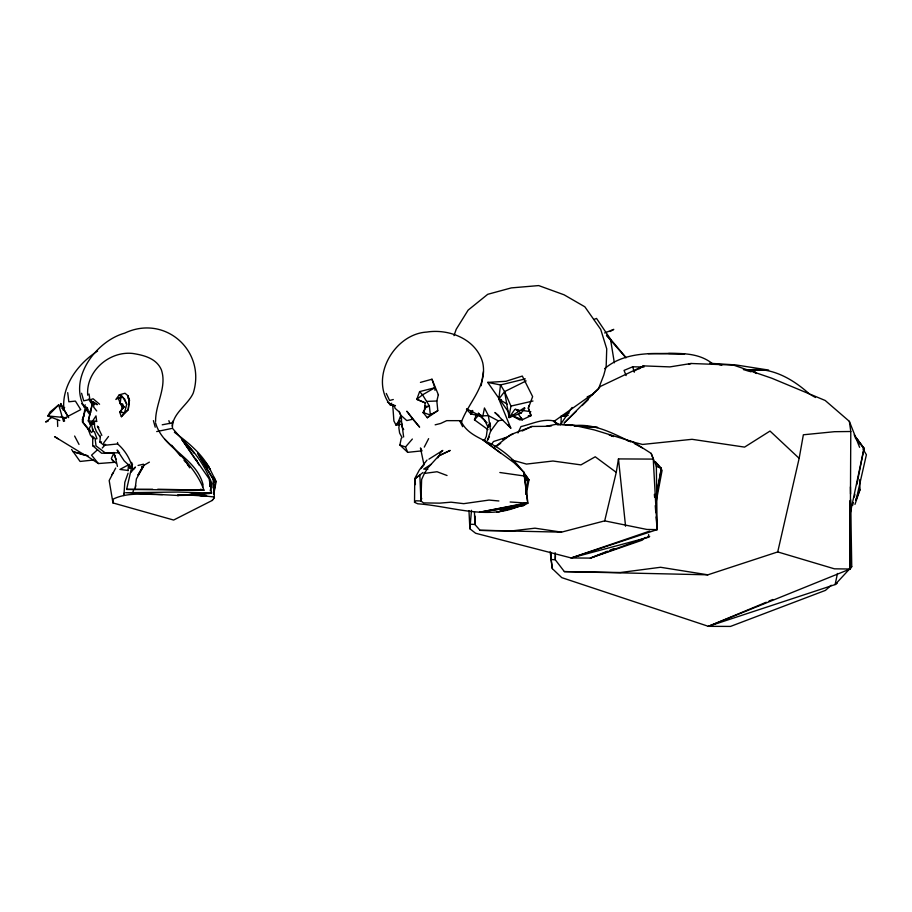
<?xml version="1.0" encoding="UTF-8"?>
<svg xmlns="http://www.w3.org/2000/svg" width="912" height="912" viewBox="0 0 912 912"><rect width="100%" height="100%" fill="white"/><g stroke="black" fill="none" stroke-linecap="round" stroke-linejoin="round"><path stroke-width="1.37" d="M209.692 486.187L209.703 480.51L209.908 485.743M114.365 453.253L101.574 453.207L92.705 445.729L92.716 439.253L93.389 438.729L90.368 435.07L88.019 428.629L89.992 431.764M85.352 410.434L82.445 419.383L82.433 422.005L89.125 430.475M94.745 423.863L90.391 424.422L88.327 420.934L92.283 404.575L88.453 399.08L97.265 404.711L93.776 402.272L93.742 407.174L96.718 410.97M551.167 552.467L551.065 559.523L552.33 568.632L561.746 577.627L708.419 626.339L850.109 569.02L850.782 431.501L849.357 421.355L825.178 400.471L771.791 378.229L733.442 365.074L691.136 363.489L669.91 366.898L643.633 365.883L600.643 386.312L564.14 423.065L576.179 411.392M422.119 450.836L407.698 452.341L405.509 446.96L399.889 445.022L401.257 438.341L402.089 437.612L399.616 433.029L398.84 427.66L399.878 421.663L398.635 421.025L400.585 415.94L401.668 419.235M522.679 504.461C489.812 521.482 452.227 506.183 417.81 503.8L414.527 502.318L414.755 478.572L419.36 469.965L427.01 460.036M475.004 516.078L474.878 524.457L480.077 530.351L561.518 532.141L604.702 520.866L646.893 529.45L657.13 529.621L656.344 466.374L651.179 453.412L633.213 441.921L594.328 429.917L571.927 424.912L555.351 424.433L546.106 426.337M213.841 492.662L215.403 482.938L198.508 454.541L207.628 467.24L197.539 453.344L213.465 479.427L214.377 497.747L212.2 500.46L173.622 520.045L112.963 502.934L113.031 499.172C128.045 491.75 146.182 494.76 162.541 494.566M90.391 424.422L95.999 415.883L96.672 421.39L94.061 421.606L90.391 424.422L90.448 422.438M561.005 424.297L561.222 416.18L568.985 413.079M131.647 462.35L132.719 469.349C130.918 459.842 125.058 450.232 117.614 443.95L103.991 445.352L99.83 441.978L100.423 435.959M498.875 500.973L489.026 500.072L463.718 503.663L450.995 502.181L439.709 503.139L423.556 502.911L420.934 500.973L421.629 479.495L424.399 473.419L428.093 467.617L439.105 455.51L450.186 450.425L439.618 455.601L440.006 454.279L437.771 457.87M87.723 395.204C85.739 371.241 109.451 350.744 132.844 353.48C144.005 355.224 156.408 358.37 161.356 369.759C167.306 387.121 155.268 403.902 155.61 421.424M555.465 555.522L555.271 559.763L564.357 571.596L707.849 574.822L777.719 551.931L834.423 568.826L850.109 569.02L851.751 566.614L850.645 499.685M402.249 424.194L402.112 426.953L403.685 429.575M212.963 487.84L213.465 479.427M128.056 470.831L128.489 464.881L124.169 460.822L117.101 450.049L118.731 451.85M196.194 460.628L181.648 439.174L194.381 453.15L172.493 428.366C171.331 414.025 188.009 405.042 193.253 393.038C206.408 351.109 165.083 313.99 124.75 333.119C95.942 341.156 68.206 378.343 84.394 407.402L85.375 406.672L87.335 408.211M172.197 426.064L172.63 421.219M471.481 510.31L469.885 528.778L475.619 533.258L571.243 557.962L590.36 558.087L642.276 540.155L645.194 537.442M119.244 394.85L125.012 393.254L128.011 395.774L129.481 400.231L128.227 409.716L124.591 412.817L119.723 412.11L122.938 408.234L120.224 403.56L120.829 397.792L122.561 396.458L119.244 394.85L115.858 399.467L121.57 396.401L124.693 399.114L126.711 404.21L124.591 412.817L121.353 416.716L119.723 412.11L123.838 406.889L122.539 403.868L120.224 403.56L118.457 398.555L121.57 396.401M649.618 531.137L571.243 557.962L648.352 537.316L648.66 534.535M498.853 415.724L494.885 412.509L510.788 428.116L498.83 399.034L500.517 384.944L525.346 378.879M525.779 494.384L527.524 481.023L525.323 475.562L528.949 479.951L526.418 493.916M485.423 421.082L478.39 413.102L481.023 416.18L470.82 413.9L471.196 411.095M202.692 487.225L203.057 484.648C196.012 457.151 162.724 448.75 155.542 422.769M60.215 406.866L60.716 403.56L67.978 416.351M525.905 476.121L528.949 479.951C521.265 467.959 511.712 457.197 499.844 449.194C487.225 439.812 468.278 436.848 461.141 421.39L461.609 421.412C469.121 401.793 487.487 385.502 482.767 362.908C476.452 339.241 449.342 328.559 426.85 332.059C394.223 333.883 369.36 377.591 389.926 404.643L393.22 405.737M481.194 385.719L483.428 371.674M508.394 411.893L487.726 382.402L500.517 384.944L504.598 391.601L510.948 406.091L508.816 417.354L512.886 415.12M135.694 485.663L135.056 489.516L126.608 489.402L132.229 464.835M604.702 520.866L616.25 472.359L618.473 458.918L653.254 459.101L657.13 529.621L571.243 557.962M656.104 498.841L661.348 468.244L655.192 461.654L662.101 470.33L656.15 501.988M777.719 551.931L799.151 458.337L803.358 434.785L834.491 431.695L850.782 431.501M85.375 406.672L83.015 419.212L83.152 422.53L90.425 430.966M656.15 495.877L661.348 468.244L656.344 466.374M213.784 494.065L216.133 481.582L208.472 466.112L205.816 462.931L210.273 469.748C202.293 453.902 188.305 442.662 174.386 432.265M466.762 408.895L476.144 413.774L482.915 415.849L484.454 407.972L488.41 415.633L490.622 431.148L487.396 440.302L489.448 436.688M852.674 505.408L853.233 502.626M854.339 497.051L854.886 494.27M856.824 484.534L864.029 448.373L854.134 434.91M124.442 492.788L123.872 495.569L124.819 482.3L128.068 473.191M528.926 405.407L528.344 408.166L531.023 415.633L528.401 416.157M837.478 573.466L835.118 584.581L708.419 626.339L730.501 626.419L825.463 590.372L831.254 585.253M850.463 512.305L864.029 448.373L856.493 438.25L860.027 444.144M210.216 490.827L211.812 483.463C205.462 466.42 194.917 451.565 181.648 439.174L209.11 478.766L211.584 493.05L177.509 495.444L125.662 492.719L177.726 492.047L211.584 493.05L177.509 495.444L193.891 495.216M856.026 500.357L866.4 454.746L862.866 448.852M425.482 407.39L423.1 412.441L427.318 417.753L437.783 410.685L436.848 401.006L438.353 394.679M425.163 405.92L424.559 408.291L429.358 405.897L422.53 394.828L419.623 391.601L434.819 387.76L431.98 379.221L420.443 382.39M117.443 466.397L114.866 455.453M84.394 407.402L85.169 404.768M132.901 492.263L133.688 489.584M103.991 445.352L103.74 442.81L108.505 436.483M414.527 502.318L415.963 500.802L420.934 500.973L421.732 498.351M854.966 504.37L860.039 489.584L859.56 479.769M453.994 335.639L456.205 329.3L468.141 310.114L487.715 294.314L511.324 287.896L538.696 285.581L564.106 294.815L584.843 306.797L600.712 329.38L606.731 348.863L606.172 366.339L603.733 375.231L598.386 389.082L592.8 393.961L553.994 421.401L552.398 420.649C541.181 419.018 531.616 424.091 520.957 426.588L517.97 432.983M487.966 429.62L474.468 419.839L476.326 414.664M419.623 391.601L416.795 399.331L425.22 402.91L424.559 408.291L427.124 405.977M90.812 424.832L89.114 429.119L91.679 432.527M423.316 413.09L425.243 408.394M855.673 500.05L860.039 489.584M115.676 468.061L109.178 480.544L112.963 502.934M82.445 419.383L84.121 415.576M484.432 440.462L486.358 436.267L487.373 428.355L490.394 423.966M131.556 464.778L129.926 468.095L128.489 464.881M424.274 447.108L428.629 438.649M490.04 422.735L487.852 426.805L484.272 419.6M87.484 407.755L86.355 409.819L89.387 414.082M466.454 409.226L470.82 413.9L472.724 410.434M144.381 464.824L136.39 478.914L135.056 489.516L203.969 490.223C196.753 469.897 179.812 454.313 164.912 439.288M212.2 500.46L212.735 499.616M491.203 444.942L493.472 441.522L506.365 437.395L513 433.952M560.23 424.935L572.063 407.447M132.559 464.265L129.926 468.095L128.626 464.459M490.622 431.148L498.203 420.808L502.694 419.953M121.353 416.716L128.227 409.716L129.025 401.006L128.011 395.774M111.743 474.696L113.225 472.769M507.186 404.164L498.83 399.034L504.598 391.601L526.133 380.92M504.598 391.601L509.113 417.582L521.094 413.056L524.981 408.188M490.28 423.784L487.852 426.805L490.61 426.086M420.922 468.62L423.578 465.462M130.872 472.359L135.443 467.069L133.665 469.076M405.509 446.96L412.361 439.037M474.468 419.839L478.766 414.96L487.065 422.746M102.247 448.043L105.644 444.338M851.751 566.614L835.118 584.581L837.159 583.292M427.318 417.753L431.809 413.581M63.555 421.424L58.687 404.871L47.846 415.952L59.793 420.546M582.198 405.555L588.217 399.718M93.047 402.979L93.776 402.272M439.778 453.321L442.787 450.425L428.914 459.158M399.878 421.663L396.093 425.197L393.904 420.979L392.741 405.361L395.477 405.589M470.82 413.9L472.826 412.053M97.595 449.696L91.553 455.179L98.393 463.547L113.989 462.373L111.332 458.451L113.669 453.492L116.166 459.42M58.687 404.871L50.012 412.053L47.846 415.952L62.586 417.365L64.022 418.414L64.558 421.15M391.738 403.207L389.926 404.643L394.087 405.281M423.031 472.462L415.769 478.162L419.839 475.027L420.934 500.973M494.441 447.279L510.629 434.682L531.958 426.451L547.246 426.303M604.667 368.676C619.031 356.125 638.97 353.491 657.381 353.491C675.803 353.674 696.312 351.177 711.919 363.227M52.109 417.149L45.6 422.005L48.188 421.162M496.071 446.561L500.699 443.278M97.584 351.063C78.136 363.489 61.298 385.913 63.931 409.921L68.628 417.639M524.423 407.744L509.113 417.582L514.87 409.328L518.86 409.921M149.374 462.133L143.287 465.679L137.974 475.095L142.648 467.491L141.645 466.568M648.352 537.316L649.675 536.393L590.36 558.087L607.426 551.19M523.374 505.601L527.934 503.15L479.552 512.236L523.374 505.601L524.389 505.077L479.552 512.236L526.224 503.014M639.107 368.881L643.633 365.883L633.658 371.366M431.399 464.174L423.715 469.076L427.819 469.327M610.128 331.512L613.776 329.38L604.633 332.948M429.814 415.085L437.783 410.685M129.379 464.356L119.928 469.429L127.703 470.421M64.022 418.414L80.746 409.613L75.4 401.086L68.822 401.782L67.716 392.65M502.786 439.242L506.365 437.395M522.177 431L531.958 426.451M511.894 415.701L519.612 419.873L522.314 419.714L531.16 415.61M201.028 489.151L199.033 490.052L157.742 489.231M587.191 396.857L593.393 394.201M643.975 367.057L632.711 366.784L624.047 370.409L626.122 375.573M708.419 626.339L766.274 602.228M768.907 601.133L772.852 599.492M201.29 493.848L177.509 495.444L209.692 493.278L204.094 493.654M610.048 550.118L613.981 548.534M593.894 319.474L596.539 318.436L610.504 339.15L626.02 357.572M62.073 408.428L64.661 407.425M202.327 489.79L201.484 490.12L203.969 490.223M118.457 398.555L120.829 397.792M508.816 508.486L496.675 512.327L524.389 505.077M86.743 407.356L87.826 409.363L86.355 409.819L90.926 412.144M171.433 428.537L156.693 431.581M688.526 364.287L691.136 363.489M162.222 424.798L172.482 422.837M208.802 493.654L211.06 493.016M393.289 399.502L389.606 400.505L386.278 393.437M528.367 415.849L530.955 415.165L528.344 408.166L532.631 396.629L522.314 376.063L505.932 381.296L487.726 382.402M435.149 424.832L440.667 423.453L446.698 420.649L459.614 420.649L461.609 421.412M138.065 465.462L143.48 464.197M510.948 406.091L532.984 401.006M412.805 419.235L406.809 411.198L419.611 427.135L412.805 419.235L406.775 420.569L400.733 415.165L399.205 411.928L395.01 408.268L394.52 406.045L387.475 402.101M87.734 399.946L83.699 400.824L81.578 393.277M400.368 424.468L396.093 425.197L398.635 421.025L401.132 421.298M568.267 415.313L561.222 416.18L566.808 416.032M547.496 426.314L551.566 425.858M93.469 460.013L80.074 461.449L71.581 449.468M152.669 489.242L126.608 489.402M424.399 473.419L437.042 471.743L447.04 475.517M96.672 421.39L88.327 420.934L92.18 404.016L94.301 404.438M482.915 415.849L488.41 415.633L498.203 420.808M426.713 401.405L436.848 401.006M99.83 441.978L101.551 441.921M746.791 370.295C770.72 366.122 792.403 378.64 809.662 394.201M648.307 353.639L684.604 353.822L668.587 353.48M746.632 370.397L768.656 370.067L735.699 364.914L709.593 363.261M92.329 436.096L95.794 439.231L95.224 439.641L96.022 445.9L105.313 452.956L119.54 452.762M480.077 530.351L512.134 530.864L534.979 528.185L561.518 532.141M564.357 571.596L620.377 572.519L660.55 567.275L707.849 574.822M214.377 497.747L213.305 496.892L206.921 496.208L184.087 494.726M571.322 425.482L565.873 424.992M573.944 425.619C594.898 423.476 612.556 433.189 630.58 441.818M560.242 424.285L597.656 427.454L574.207 425.744M551.065 559.523L555.271 559.763L555.134 552.695M510.139 501.999L527.934 503.15L524.491 476.03L499.856 472.507M188.636 494.737L191.44 494.965M199.888 495.649L206.921 496.208M120.065 412.167L124.591 412.817M521.516 410.309L530.83 411.688M719.112 364.583L721.802 365.142M743.326 369.554L751.066 371.8M88.065 455.783L73.097 451.691L85.42 455.464L54.595 436.631L58.015 438.74M627.376 440.599L642.527 444.452L692.037 439.31L744.58 447.108L770.013 431.057L799.151 458.337M498.83 399.034L501.475 399.73M92.705 445.729L94.677 446.242M511.609 459.899L526.475 464.083L552.934 461.016L580.955 464.881L595.228 456.787L616.25 472.359M423.1 412.441L430.361 415.074L429.358 405.897M61.241 416.431L66.223 418.38M512.065 415.621L522.314 419.714L520.729 417.422M425.197 402.796L416.795 399.331L422.53 394.828L434.819 387.76L434.99 390.325M613.537 436.574L608.942 434.579L612.362 436.267M634.125 443.403L642.253 447.86M553.538 421.367L559.444 424.57M810.836 394.862L815.499 397.495M515.542 409.283L521.094 413.056M85.523 455.054L98.393 463.547M120.224 403.56L124.682 407.105M501.053 453.446L483.018 439.949L513.958 462.68L523.83 472.12L524.491 476.03M92.853 420.683L94.061 421.606L94.734 427.329L96.376 431.456L100.001 436.791M99.568 404.255L93.092 398.749L89.935 399.98L89.023 393.961M553.994 421.401L558.098 424.924M111.994 459.614L116.177 463.307M81.704 403.685L87.826 409.363M399.889 445.022L407.698 452.341M606.617 335.217L610.504 339.15L614.346 362.805M524.548 477.911L527.524 481.023M98.861 427.682L97.402 426.155L101.848 435.4M606.48 335.445L625.917 357.755M214.651 479.86L216.133 481.582M508.178 424.969L510.788 428.116M855.125 437.612L864.029 448.373M171.616 445.227L180.473 456M184.019 460.298L185.797 462.452M518.176 413.945L522.314 419.714M756.208 373.51L753.836 370.09L754.498 372.62M127.988 397.906L129.481 400.231M188.818 466.351L186.732 462.977L189.685 467.822M421.561 449.867L420.455 447.94L424 464.915M199.101 465.097L195.829 459.089L197.117 461.506M123.154 397.564L126.711 404.21M554.314 420.569L555.533 422.86M74.624 436.039L79.013 444.418M459.614 420.649L462.646 426.679M431.98 379.221L438.444 394.999M399.217 411.369L400.733 415.165L403.64 437.008M849.357 421.355L859.606 447.336M60.716 403.56L63.11 410.069M651.179 453.412L653.254 459.101M94.438 431.661L96.991 438.763M91.097 401.177L92.283 404.575M168.868 420.66L169.883 423.624M632.711 366.784L634.273 372.233M153.421 420.649L155.222 427.181M122.938 408.234L122.003 404.757L122.231 408.599M113.92 452.455L114.764 455.863M214.366 477.443L215.403 482.938M91.542 423.932L92.978 431.821L92.91 428.971M550.153 551.771L552.33 568.632M415.359 484.614L414.755 478.572L415.439 484.181M523.83 472.12L527.432 501.349M618.473 458.918L625.564 526.247M654.371 494.338L654.599 497.154M655.261 505.624L655.808 512.681M656.138 516.922L657.13 529.621M468.962 510.652L469.885 528.778L470.261 524.229L474.878 524.457L474.445 511.814M117.557 442.502L117.614 443.95M57.445 419.395L57.695 426.485M850.429 486.86L850.554 493.985M849.756 500.859L850.109 569.02"/></g></svg>
